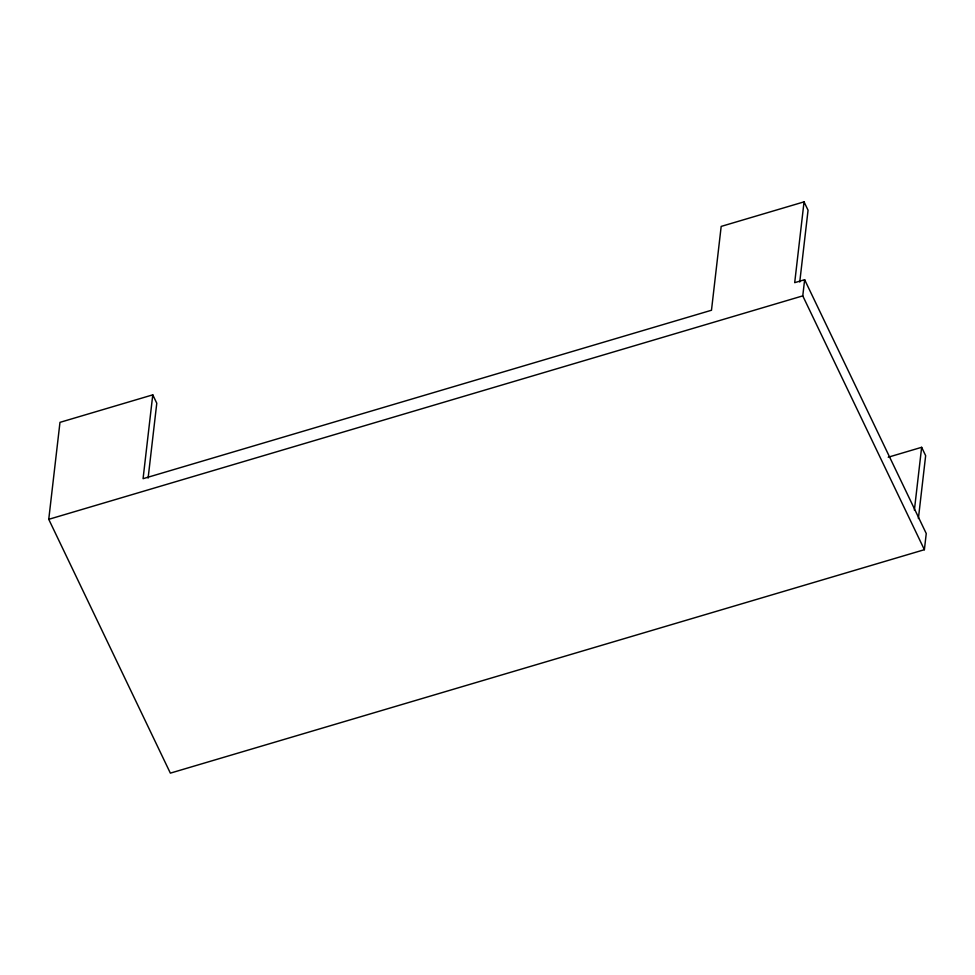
<?xml version="1.0" encoding="UTF-8"?>
<svg xmlns="http://www.w3.org/2000/svg" width="975" height="975" viewBox="0 0 975 975"><rect width="100%" height="100%" fill="white"/><g stroke="black" fill="none" stroke-linecap="round" stroke-linejoin="round"><path stroke-width="1.46" d="M152.77 394.851L143.069 478.688L711.482 310.245L721.183 226.407L804.046 201.862L794.698 282.665L804.643 279.715L926.25 533.532L924.385 549.693L170.357 773.138L48.75 519.322L59.975 422.358L152.77 394.851L156.78 403.223L148.115 478.079M799.744 282.055L808.056 210.222L804.046 201.862M924.385 549.693L802.766 295.876L804.643 279.715M914.379 510.157L921.643 447.306L888.213 457.214M918.389 518.529L925.653 455.678L921.643 447.306M48.75 519.322L802.766 295.876"/></g></svg>
